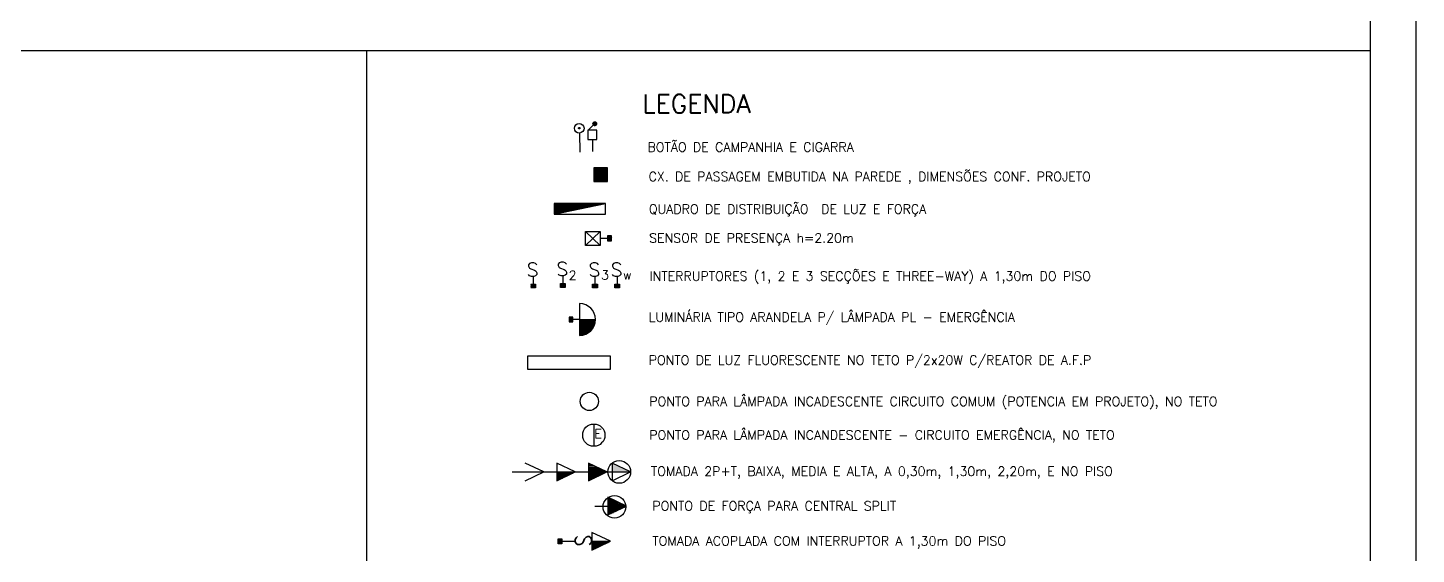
# Model space of a CAD drawing. Header units: inches. Extents: x 645122 to 645329, y 8794230 to 8794268.
# Drawn here: x 645150 to 645165.16, y 8794246.26 to 8794252.01 of the extents above; entities that cross this region are included whole.
import ezdxf

# ---------------------------------------------------------------- set-up
doc = ezdxf.new("R2010")
doc.units = ezdxf.units.IN
doc.header["$LTSCALE"] = 8
doc.header["$MEASUREMENT"] = 0
for name, color, linetype in [('blocos', 10, 'Continuous'), ('ELETRICA', 3, 'Continuous'), ('ELETRICO', 3, 'Continuous'), ('ILUMINACAO', 4, 'Continuous'), ('INTERRUPTORES', 3, 'Continuous'), ('LUZ', 4, 'Continuous'), ('pena1', 8, 'Continuous'), ('pena3', 2, 'Continuous'), ('pena9', 6, 'Continuous'), ('TELEFONICO', 9, 'Continuous'), ('TOMADAS', 3, 'Continuous'), ('TUBO_LAJE', 3, 'Continuous')]:
    doc.layers.add(name, color=color, linetype=linetype)
doc.styles.add('ROMANS', font='romans', dxfattribs={"height": 0.2})

# ---------------------------------------------------------------- blocks, each defined once
blk = doc.blocks.new('*X26')
at = {"color": 0}
for p, q in [((43.886, 65.762), (43.888, 65.764)), ((43.886, 65.757), (43.892, 65.763)), ((43.886, 65.751), (43.896, 65.762)), ((43.886, 65.746), (43.901, 65.761)), ((43.886, 65.741), (43.905, 65.76)), ((43.886, 65.735), (43.91, 65.759)), ((43.886, 65.73), (43.914, 65.758)), ((43.886, 65.725), (43.918, 65.757)), ((43.886, 65.72), (43.923, 65.756)), ((43.886, 65.709), (43.931, 65.755)), ((43.886, 65.714), (43.927, 65.755)), ((43.886, 65.704), (43.936, 65.754)), ((43.886, 65.698), (43.94, 65.753)), ((43.886, 65.693), (43.945, 65.752)), ((43.886, 65.688), (43.949, 65.751)), ((43.886, 65.682), (43.953, 65.75)), ((43.886, 65.677), (43.958, 65.749)), ((43.886, 65.672), (43.962, 65.748)), ((43.886, 65.666), (43.967, 65.747)), ((43.886, 65.661), (43.971, 65.746)), ((43.886, 65.656), (43.975, 65.745)), ((43.886, 65.651), (43.98, 65.744)), ((43.888, 65.648), (43.984, 65.744)), ((43.894, 65.648), (43.988, 65.743)), ((43.899, 65.648), (43.993, 65.742)), ((43.904, 65.648), (43.997, 65.741)), ((43.909, 65.648), (44.002, 65.74)), ((43.915, 65.648), (44.006, 65.739)), ((43.92, 65.648), (44.01, 65.738)), ((43.925, 65.648), (44.015, 65.737)), ((43.931, 65.648), (44.019, 65.736)), ((43.936, 65.648), (44.024, 65.735)), ((43.941, 65.648), (44.028, 65.734)), ((43.947, 65.648), (44.032, 65.733)), ((43.952, 65.648), (44.037, 65.733)), ((43.957, 65.648), (44.041, 65.732)), ((43.962, 65.648), (44.046, 65.731)), ((43.968, 65.648), (44.05, 65.73)), ((43.973, 65.648), (44.054, 65.729)), ((43.978, 65.648), (44.059, 65.728)), ((43.984, 65.648), (44.063, 65.727)), ((43.989, 65.648), (44.067, 65.726)), ((43.994, 65.648), (44.072, 65.725)), ((44, 65.648), (44.076, 65.724)), ((44.005, 65.648), (44.081, 65.723)), ((44.01, 65.648), (44.085, 65.722)), ((44.015, 65.648), (44.089, 65.722)), ((44.021, 65.648), (44.094, 65.721)), ((44.026, 65.648), (44.098, 65.72)), ((44.031, 65.648), (44.103, 65.719)), ((44.037, 65.648), (44.107, 65.718)), ((44.042, 65.648), (44.111, 65.717)), ((44.047, 65.648), (44.116, 65.716)), ((44.053, 65.648), (44.12, 65.715)), ((44.058, 65.648), (44.124, 65.714)), ((44.063, 65.648), (44.129, 65.713)), ((44.069, 65.648), (44.133, 65.712)), ((44.074, 65.648), (44.138, 65.711)), ((44.079, 65.648), (44.142, 65.711)), ((44.084, 65.648), (44.146, 65.71)), ((44.09, 65.648), (44.151, 65.709)), ((44.095, 65.648), (44.155, 65.708)), ((44.1, 65.648), (44.16, 65.707)), ((44.106, 65.648), (44.164, 65.706)), ((44.111, 65.648), (44.168, 65.705)), ((44.116, 65.648), (44.173, 65.704)), ((44.122, 65.648), (44.177, 65.703)), ((44.127, 65.648), (44.181, 65.702)), ((44.132, 65.648), (44.186, 65.701)), ((44.137, 65.648), (44.19, 65.7)), ((44.143, 65.648), (44.195, 65.7)), ((44.148, 65.648), (44.199, 65.699)), ((44.153, 65.648), (44.203, 65.698)), ((44.159, 65.648), (44.208, 65.697)), ((44.164, 65.648), (44.212, 65.696)), ((44.169, 65.648), (44.217, 65.695)), ((44.175, 65.648), (44.221, 65.694)), ((44.18, 65.648), (44.225, 65.693)), ((44.185, 65.648), (44.23, 65.692)), ((44.19, 65.648), (44.234, 65.691)), ((44.196, 65.648), (44.239, 65.69)), ((44.201, 65.648), (44.243, 65.689)), ((44.206, 65.648), (44.247, 65.689)), ((44.212, 65.648), (44.252, 65.688)), ((44.217, 65.648), (44.256, 65.687)), ((44.222, 65.648), (44.26, 65.686)), ((44.228, 65.648), (44.265, 65.685)), ((44.233, 65.648), (44.269, 65.684)), ((44.238, 65.648), (44.274, 65.683)), ((44.244, 65.648), (44.278, 65.682)), ((44.249, 65.648), (44.282, 65.681)), ((44.254, 65.648), (44.287, 65.68)), ((44.259, 65.648), (44.291, 65.679)), ((44.265, 65.648), (44.296, 65.678)), ((44.27, 65.648), (44.3, 65.678)), ((44.275, 65.648), (44.304, 65.677)), ((44.281, 65.648), (44.309, 65.676)), ((44.286, 65.648), (44.313, 65.675)), ((44.291, 65.648), (44.317, 65.674)), ((44.297, 65.648), (44.322, 65.673)), ((44.302, 65.648), (44.326, 65.672)), ((44.307, 65.648), (44.331, 65.671)), ((44.312, 65.648), (44.335, 65.67)), ((44.318, 65.648), (44.339, 65.669)), ((44.323, 65.648), (44.344, 65.668)), ((44.328, 65.648), (44.348, 65.667)), ((44.334, 65.648), (44.353, 65.667)), ((44.339, 65.648), (44.357, 65.666)), ((44.344, 65.648), (44.361, 65.665)), ((44.35, 65.648), (44.366, 65.664)), ((44.355, 65.648), (44.37, 65.663)), ((44.36, 65.648), (44.374, 65.662)), ((44.366, 65.648), (44.379, 65.661)), ((44.371, 65.648), (44.383, 65.66)), ((44.376, 65.648), (44.388, 65.659)), ((44.381, 65.648), (44.392, 65.658)), ((44.387, 65.648), (44.396, 65.657)), ((44.392, 65.648), (44.401, 65.656)), ((44.397, 65.648), (44.405, 65.656)), ((44.403, 65.648), (44.41, 65.655)), ((44.408, 65.648), (44.414, 65.654)), ((44.413, 65.648), (44.418, 65.653)), ((44.419, 65.648), (44.423, 65.652)), ((44.424, 65.648), (44.427, 65.651)), ((44.429, 65.648), (44.432, 65.65)), ((44.434, 65.648), (44.436, 65.649)), ((44.44, 65.648), (44.44, 65.648))]:
    blk.add_line(p, q, dxfattribs=at)
blk = doc.blocks.new('QD')
at = {"layer": 'ELETRICA'}
blk.add_line((-0.288, 0.039), (0.269, -0.078), dxfattribs=at)
blk.add_lwpolyline([(0.269, 0.039), (0.269, -0.078), (-0.288, -0.078), (-0.288, 0.039)], close=True, dxfattribs=at)
at = {"layer": 'ELETRICA', "color": 8}
blk.add_blockref('*X26', (-44.174, -65.725), dxfattribs=at)
blk = doc.blocks.new('CP10')
at = {"layer": 'TELEFONICO'}
blk.add_lwpolyline([(-0.072, -0.072), (0.076, -0.072), (0.076, 0.076), (-0.072, 0.076)], close=True, dxfattribs=at)
blk = doc.blocks.new('*X28')
at = {"color": 0}
for p, q in [((33.217, 19.384), (33.241, 19.409)), ((33.218, 19.394), (33.232, 19.408)), ((33.22, 19.378), (33.248, 19.406)), ((33.224, 19.373), (33.253, 19.402)), ((33.229, 19.37), (33.256, 19.397)), ((33.236, 19.368), (33.258, 19.39)), ((33.248, 19.371), (33.255, 19.378))]:
    blk.add_line(p, q, dxfattribs=at)
blk = doc.blocks.new('CAMPANHIA')
at = {"layer": 'ELETRICA', "color": 3}
blk.add_line((0.011, 0.289), (-0.045, 0.232), dxfattribs=at)
at = {"layer": 'ELETRICA'}
blk.add_lwpolyline([(-0.05, 0.132), (0.05, 0.132), (0.05, 0.232), (-0.05, 0.232)], close=True, dxfattribs=at)
at = {"layer": 'ELETRICO'}
blk.add_line((0, 0.132), (0, 0), dxfattribs=at)
at = {"layer": 'ELETRICO', "color": 3}
blk.add_circle((0.026, 0.303), 0.0205, dxfattribs=at)
at = {"layer": 'ELETRICO', "color": 8, "rotation": 315}
blk.add_blockref('*X28', (-37.187, 10.096), dxfattribs=at)
blk = doc.blocks.new('*X30')
at = {"color": 0}
for p, q in [((33.217, 19.384), (33.241, 19.409)), ((33.218, 19.394), (33.232, 19.408)), ((33.22, 19.378), (33.248, 19.406)), ((33.224, 19.373), (33.253, 19.402)), ((33.229, 19.37), (33.256, 19.397)), ((33.236, 19.368), (33.258, 19.39)), ((33.248, 19.371), (33.255, 19.378))]:
    blk.add_line(p, q, dxfattribs=at)
blk = doc.blocks.new('BOTAOCAM')
at = {"layer": 'ELETRICO'}
blk.add_line((0.205, 0), (0, 0), dxfattribs=at)
blk.add_circle((0.258, 0), 0.0524, dxfattribs=at)
at = {"layer": 'ELETRICO', "color": 3}
blk.add_circle((0.258, 0), 0.00819, dxfattribs=at)
at = {"layer": 'ELETRICO', "color": 8, "xscale": 0.4, "yscale": 0.4, "zscale": 0.4, "rotation": 315}
blk.add_blockref('*X30', (-14.627, 3.917), dxfattribs=at)

msp = doc.modelspace()

# ---------------------------------------------------------------- hatches: boundary and pattern name
msp.add_hatch(color=256).paths.add_polyline_path([(645156.58, 8794247.159), (645156.581, 8794247.159), (645156.379, 8794247.256), (645156.379, 8794247.159)])
at = {"layer": 'blocos'}
h = msp.add_hatch(dxfattribs=at)
h.set_pattern_fill('ANSI31', color=256, scale=0.04, angle=270, style=0)
h.set_pattern_definition([(315, (645166.5182933, 8794223.0151036), (-0.0035355339, -0.0035355339), [])])
h.paths.add_polyline_path([(645155.909, 8794248.797), (645155.951, 8794248.797), (645155.951, 8794248.85), (645155.909, 8794248.85)])
h = msp.add_hatch(dxfattribs=at)
h.set_pattern_fill('LINE', color=256, scale=0.09, style=0)
h.set_pattern_definition([(180, (646426.21105, 8794221.719099), (0, 0.01125), [])])
h.paths.add_polyline_path([(645156.024, 8794248.65), (645156.024, 8794248.823), (645156.197, 8794248.823, -0.414214)])
at = {"layer": 'ELETRICO'}
msp.add_hatch(color=256, dxfattribs=at).paths.add_polyline_path([(645156.178, 8794250.33), (645156.328, 8794250.33), (645156.328, 8794250.479), (645156.178, 8794250.479)])
at = {"layer": 'INTERRUPTORES'}
h = msp.add_hatch(dxfattribs=at)
h.set_pattern_fill('ANSI31', color=256, scale=0.04027, angle=270, style=0)
h.set_pattern_definition([(315, (645181.4990055, 8794238.5293663), (0.0035593644, 0.0035593644), [])])
h.paths.add_polyline_path([(645155.543, 8794249.21), (645155.543, 8794249.168), (645155.49, 8794249.168), (645155.49, 8794249.21)])
h = msp.add_hatch(dxfattribs=at)
h.set_pattern_fill('ANSI31', color=256, scale=0.04027, angle=270, style=0)
h.set_pattern_definition([(315, (645181.8230047, 8794238.53585), (0.0035593644, 0.0035593644), [])])
h.paths.add_polyline_path([(645155.867, 8794249.217), (645155.867, 8794249.174), (645155.814, 8794249.174), (645155.814, 8794249.217)])
h = msp.add_hatch(dxfattribs=at)
h.set_pattern_fill('ANSI31', color=256, scale=0.04027, angle=270, style=0)
h.set_pattern_definition([(315, (645182.1734744, 8794238.5293663), (0.0035593644, 0.0035593644), [])])
h.paths.add_polyline_path([(645156.218, 8794249.21), (645156.218, 8794249.168), (645156.164, 8794249.168), (645156.164, 8794249.21)])
h = msp.add_hatch(dxfattribs=at)
h.set_pattern_fill('ANSI31', color=256, scale=0.04027, angle=270, style=0)
h.set_pattern_definition([(315, (645182.4160903, 8794238.5293663), (0.0035593644, 0.0035593644), [])])
h.paths.add_polyline_path([(645156.46, 8794249.21), (645156.46, 8794249.168), (645156.407, 8794249.168), (645156.407, 8794249.21)])
at = {"layer": 'TOMADAS', "linetype": 'Continuous'}
h = msp.add_hatch(dxfattribs=at)
h.set_pattern_fill('ANSI31', color=256, scale=0.04027, angle=180, style=0)
h.set_pattern_definition([(225, (645145.1493897, 8794220.420458), (0.0035593644, -0.0035593644), [])])
h.paths.add_polyline_path([(645155.83, 8794246.376), (645155.788, 8794246.376), (645155.788, 8794246.43), (645155.83, 8794246.43)])
at = {"layer": 'TUBO_LAJE'}
h = msp.add_hatch(dxfattribs=at)
h.set_pattern_fill('ANSI31', color=256, scale=0.04027, angle=270, style=0)
h.set_pattern_definition([(315, (645167.010263, 8794223.726173), (-0.0035593644, -0.0035593644), [])])
h.paths.add_polyline_path([(645156.329, 8794249.682), (645156.372, 8794249.682), (645156.372, 8794249.735), (645156.329, 8794249.735)])

# ---------------------------------------------------------------- linework, layer by layer
at = {"layer": 'blocos'}
for p, q in [((645156.024, 8794248.996), (645156.024, 8794248.65)), ((645156.024, 8794248.823), (645155.908, 8794248.823)), ((645155.951, 8794248.85), (645155.909, 8794248.85)), ((645155.909, 8794248.85), (645155.909, 8794248.797)), ((645155.951, 8794248.797), (645155.951, 8794248.85)), ((645156.024, 8794248.823), (645156.197, 8794248.823)), ((645155.909, 8794248.797), (645155.951, 8794248.797))]:
    msp.add_line(p, q, dxfattribs=at)
msp.add_arc((645156.024, 8794248.823), 0.173, 270, 90, dxfattribs=at)
at = {"layer": 'ELETRICO'}
for p, q in [((645155.288, 8794247.16), (645155.631, 8794247.16)), ((645155.633, 8794247.16), (645155.431, 8794247.257)), ((645155.431, 8794247.063), (645155.633, 8794247.16)), ((645155.633, 8794247.16), (645155.976, 8794247.16)), ((645155.633, 8794247.16), (645155.633, 8794247.16)), ((645155.977, 8794247.16), (645155.776, 8794247.257)), ((645155.776, 8794247.257), (645155.776, 8794247.063)), ((645155.776, 8794247.063), (645155.977, 8794247.16)), ((645155.977, 8794247.16), (645155.977, 8794247.16)), ((645155.977, 8794247.16), (645156.321, 8794247.16)), ((645156.121, 8794247.257), (645156.121, 8794247.064)), ((645156.322, 8794247.16), (645156.121, 8794247.257)), ((645156.121, 8794247.239), (645156.157, 8794247.239)), ((645156.121, 8794247.228), (645156.181, 8794247.228)), ((645156.121, 8794247.213), (645156.212, 8794247.213)), ((645156.121, 8794247.2), (645156.238, 8794247.2)), ((645156.121, 8794247.187), (645156.267, 8794247.187)), ((645156.121, 8794247.173), (645156.295, 8794247.173)), ((645156.121, 8794247.064), (645156.322, 8794247.16)), ((645156.322, 8794247.16), (645156.322, 8794247.16)), ((645156.332, 8794247.159), (645156.58, 8794247.159)), ((645155.776, 8794247.147), (645155.951, 8794247.147)), ((645155.776, 8794247.134), (645155.922, 8794247.134)), ((645155.776, 8794247.12), (645155.894, 8794247.12)), ((645155.776, 8794247.107), (645155.867, 8794247.107)), ((645155.776, 8794247.092), (645155.836, 8794247.092)), ((645155.776, 8794247.081), (645155.813, 8794247.081)), ((645156.121, 8794247.148), (645156.295, 8794247.148)), ((645156.121, 8794247.134), (645156.267, 8794247.134)), ((645156.121, 8794247.12), (645156.238, 8794247.12)), ((645156.121, 8794247.107), (645156.212, 8794247.107)), ((645156.121, 8794247.092), (645156.181, 8794247.092)), ((645156.121, 8794247.081), (645156.157, 8794247.081)), ((645156.332, 8794246.883), (645156.332, 8794246.69)), ((645156.534, 8794246.786), (645156.332, 8794246.883)), ((645156.332, 8794246.865), (645156.369, 8794246.865)), ((645156.332, 8794246.854), (645156.393, 8794246.854)), ((645156.189, 8794246.786), (645156.532, 8794246.786)), ((645156.332, 8794246.839), (645156.424, 8794246.839)), ((645156.332, 8794246.826), (645156.45, 8794246.826)), ((645156.332, 8794246.813), (645156.478, 8794246.813)), ((645156.332, 8794246.799), (645156.507, 8794246.799)), ((645156.332, 8794246.69), (645156.534, 8794246.786)), ((645156.332, 8794246.774), (645156.507, 8794246.774)), ((645156.332, 8794246.76), (645156.478, 8794246.76)), ((645156.332, 8794246.746), (645156.45, 8794246.746)), ((645156.332, 8794246.733), (645156.424, 8794246.733)), ((645156.332, 8794246.718), (645156.393, 8794246.718)), ((645156.332, 8794246.707), (645156.369, 8794246.707)), ((645156.534, 8794246.786), (645156.534, 8794246.786)), ((645155.83, 8794246.403), (645155.974, 8794246.403)), ((645156.159, 8794246.403), (645156.36, 8794246.403)), ((645156.159, 8794246.39), (645156.334, 8794246.39)), ((645156.159, 8794246.376), (645156.305, 8794246.376)), ((645156.159, 8794246.363), (645156.276, 8794246.363)), ((645156.159, 8794246.35), (645156.25, 8794246.35)), ((645156.159, 8794246.335), (645156.219, 8794246.335)), ((645156.159, 8794246.324), (645156.196, 8794246.324))]:
    msp.add_line(p, q, dxfattribs=at)
at = {"layer": 'ELETRICO', "elevation": 0}
for points in [[(645156.581, 8794247.159), (645156.379, 8794247.256), (645156.379, 8794247.063), (645156.581, 8794247.159)], [(645156.36, 8794246.403), (645156.159, 8794246.5), (645156.159, 8794246.306), (645156.36, 8794246.403)]]:
    msp.add_lwpolyline(points, close=True, dxfattribs=at)
at = {"layer": 'ELETRICO'}
for centre in [(645156.457, 8794247.16), (645156.404, 8794246.779)]:
    msp.add_circle(centre, 0.124, dxfattribs=at)
at = {"layer": 'ILUMINACAO'}
msp.add_line((645156.179, 8794247.682), (645156.179, 8794247.44), dxfattribs=at)
at = {"layer": 'ILUMINACAO', "elevation": 0}
msp.add_lwpolyline([(645155.458, 8794248.427), (645156.358, 8794248.427), (645156.358, 8794248.277), (645155.458, 8794248.277)], close=True, dxfattribs=at)
at = {"layer": 'ILUMINACAO'}
msp.add_circle((645156.179, 8794247.561), 0.121, dxfattribs=at)
at = {"layer": 'INTERRUPTORES'}
for p, q in [((645155.517, 8794249.291), (645155.517, 8794249.21)), ((645155.841, 8794249.297), (645155.841, 8794249.217)), ((645156.191, 8794249.291), (645156.191, 8794249.21)), ((645156.434, 8794249.291), (645156.434, 8794249.21)), ((645155.49, 8794249.21), (645155.543, 8794249.21)), ((645155.543, 8794249.168), (645155.49, 8794249.168)), ((645155.543, 8794249.21), (645155.543, 8794249.168)), ((645155.814, 8794249.217), (645155.867, 8794249.217)), ((645155.814, 8794249.174), (645155.814, 8794249.217)), ((645155.867, 8794249.174), (645155.814, 8794249.174)), ((645155.867, 8794249.217), (645155.867, 8794249.174)), ((645156.164, 8794249.21), (645156.218, 8794249.21)), ((645156.164, 8794249.168), (645156.164, 8794249.21)), ((645156.218, 8794249.168), (645156.164, 8794249.168)), ((645156.218, 8794249.21), (645156.218, 8794249.168)), ((645156.407, 8794249.168), (645156.407, 8794249.21)), ((645156.407, 8794249.21), (645156.46, 8794249.21)), ((645156.46, 8794249.168), (645156.407, 8794249.168)), ((645156.46, 8794249.21), (645156.46, 8794249.168))]:
    msp.add_line(p, q, dxfattribs=at)
at = {"layer": 'INTERRUPTORES', "elevation": 0}
msp.add_lwpolyline([(645156.249, 8794249.63), (645156.089, 8794249.63), (645156.089, 8794249.784), (645156.249, 8794249.784)], close=True, dxfattribs=at)
at = {"layer": 'LUZ'}
msp.add_circle((645156.13, 8794247.929), 0.0993, dxfattribs=at)
at = {"layer": 'pena1'}
msp.add_line((645165.158, 8794230.423), (645165.158, 8794262.331), dxfattribs=at)
at = {"layer": 'pena3'}
for p, q in [((645123.195, 8794251.76), (645164.658, 8794251.76)), ((645153.701, 8794239.25), (645153.701, 8794251.76))]:
    msp.add_line(p, q, dxfattribs=at)
at = {"layer": 'pena9'}
msp.add_line((645164.658, 8794230.923), (645164.658, 8794261.831), dxfattribs=at)
at = {"layer": 'TOMADAS'}
for p, q in [((645155.788, 8794246.43), (645155.83, 8794246.43)), ((645155.788, 8794246.376), (645155.788, 8794246.43)), ((645155.83, 8794246.43), (645155.83, 8794246.376)), ((645155.83, 8794246.376), (645155.788, 8794246.376))]:
    msp.add_line(p, q, dxfattribs=at)
at = {"layer": 'TUBO_LAJE'}
for p, q in [((645156.249, 8794249.784), (645156.089, 8794249.63)), ((645156.089, 8794249.784), (645156.249, 8794249.63)), ((645156.329, 8794249.735), (645156.329, 8794249.682)), ((645156.372, 8794249.735), (645156.329, 8794249.735)), ((645156.372, 8794249.682), (645156.372, 8794249.735)), ((645156.249, 8794249.709), (645156.329, 8794249.709)), ((645156.329, 8794249.682), (645156.372, 8794249.682))]:
    msp.add_line(p, q, dxfattribs=at)

# ---------------------------------------------------------------- block references
at = {"layer": 'ELETRICA', "xscale": -1.006740278797224, "yscale": 1.006740279495716, "zscale": 1.006740278846406, "rotation": 180}
msp.add_blockref('QD', (645156.036, 8794250.012), dxfattribs=at)
at = {"layer": 'ELETRICO', "xscale": 1.006740278408029, "yscale": 1.006740279495716, "zscale": 1.006740278846406, "rotation": 91.41991146893317}
msp.add_blockref('BOTAOCAM', (645156.026, 8794250.651), dxfattribs=at)
at = {"layer": 'ELETRICO', "xscale": 1.006740278797224, "yscale": 1.006740279495716, "zscale": 1.006740278846406}
for name, p in [('CAMPANHIA', (645156.163, 8794250.655)), ('CP10', (645156.251, 8794250.402))]:
    msp.add_blockref(name, p, dxfattribs=at)

# ---------------------------------------------------------------- texts
at = {"layer": 'ELETRICA', "style": 'ROMANS', "width": 0.8}
msp.add_text('S', height=0.179, rotation=270, dxfattribs=at).set_placement((645155.976, 8794246.472))
at = {"layer": 'ELETRICO', "color": 4, "style": 'ROMANS'}
msp.add_text('LEGENDA', height=0.2014, dxfattribs=at).set_placement((645156.708, 8794251.077))
at = {"layer": 'ELETRICO', "color": 7, "style": 'ROMANS'}
for s, height, p in [('BOTÃO DE CAMPANHIA E CIGARRA', 0.10067, (645156.765, 8794250.654)), ('CX. DE PASSAGEM EMBUTIDA NA PAREDE , DIMENSÕES CONF. PROJETO', 0.10067, (645156.777, 8794250.333)), ('QUADRO DE DISTRIBUIÇÃO  DE LUZ E FORÇA', 0.10067, (645156.78, 8794249.978)), ('SENSOR DE PRESENÇA h=2.20m', 0.10067, (645156.783, 8794249.662)), ('2', 0.101, (645155.904, 8794249.255)), ('3', 0.101, (645156.258, 8794249.258)), ('w', 0.101, (645156.498, 8794249.259)), ('INTERRUPTORES (1, 2 E 3 SECÇÕES E THREE-WAY) A 1,30m DO PISO', 0.10067, (645156.787, 8794249.246)), ('LUMINÁRIA TIPO ARANDELA P/ LÂMPADA PL - EMERGÊNCIA', 0.10067, (645156.778, 8794248.799)), ('PONTO DE LUZ FLUORESCENTE NO TETO P/2x20W C/REATOR DE A.F.P', 0.10067, (645156.778, 8794248.33)), ('PONTO PARA LÂMPADA INCADESCENTE CIRCUITO COMUM (POTENCIA EM PROJETO), NO TETO ', 0.10067, (645156.784, 8794247.879)), ('E', 0.101, (645156.185, 8794247.527)), ('PONTO PARA LÂMPADA INCANDESCENTE - CIRCUITO EMERGÊNCIA, NO TETO ', 0.10067, (645156.784, 8794247.512)), ('TOMADA 2P+T, BAIXA, MEDIA E ALTA, A 0,30m, 1,30m, 2,20m, E NO PISO', 0.10067, (645156.802, 8794247.117)), ('PONTO DE FORÇA PARA CENTRAL SPLIT', 0.10067, (645156.818, 8794246.739)), ('TOMADA ACOPLADA COM INTERRUPTOR A 1,30m DO PISO', 0.10067, (645156.818, 8794246.356))]:
    msp.add_text(s, height=height, dxfattribs=at).set_placement(p)
at = {"layer": 'INTERRUPTORES', "style": 'ROMANS'}
for p in [(645155.446, 8794249.291), (645155.77, 8794249.298), (645156.121, 8794249.291), (645156.363, 8794249.291)]:
    msp.add_text('S', height=0.151, dxfattribs=at).set_placement(p)

doc.saveas('drawing.dxf')
